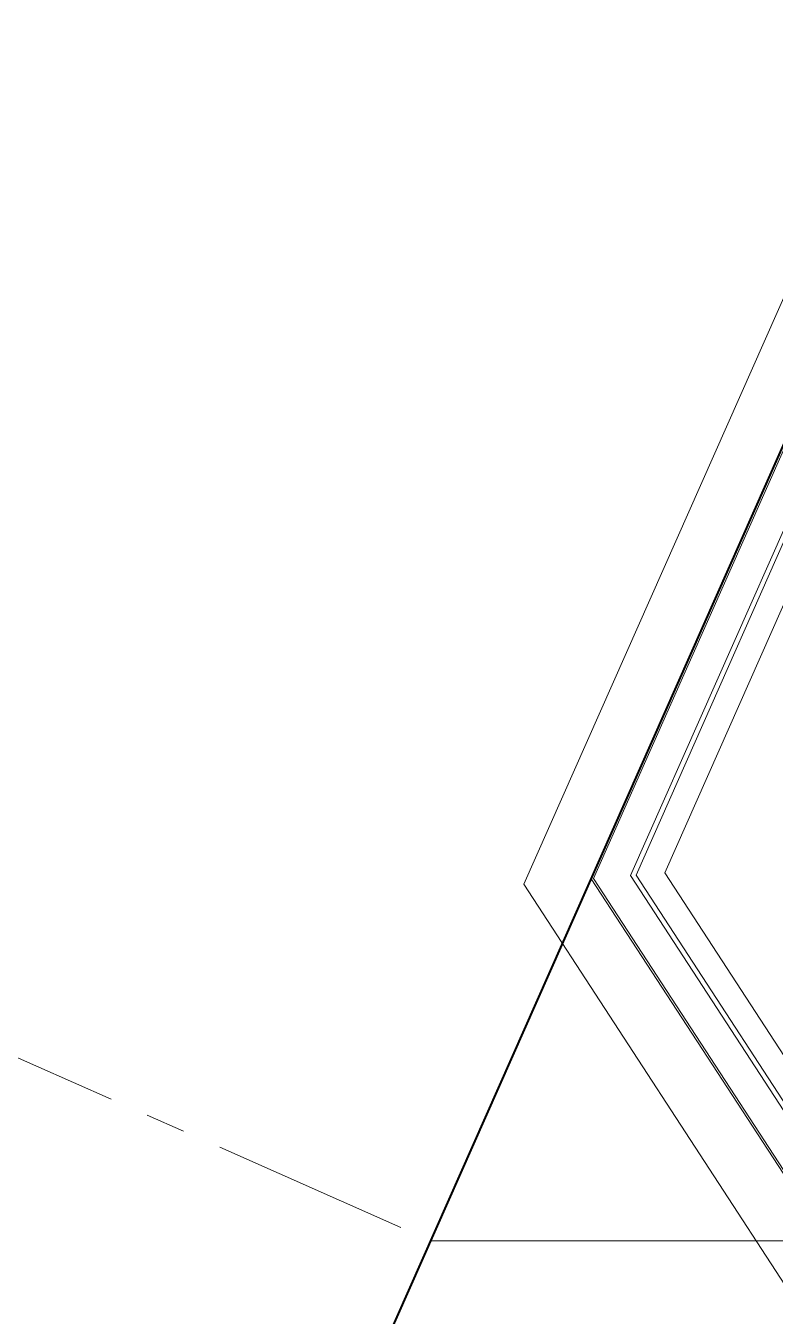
# Model space of a CAD drawing. Header units: inches. Extents: x -26575 to 27, y -11337 to 2257.
# Drawn here: x -24835.5 to -24608.4, y -40.8 to 350.3 of the extents above; entities that cross this region are included whole.
import ezdxf

# ---------------------------------------------------------------- set-up
doc = ezdxf.new("R2010")
doc.units = ezdxf.units.IN
doc.header["$LTSCALE"] = 48
doc.header["$MEASUREMENT"] = 0
doc.linetypes.add('A106$0$CENTER', pattern=[2, 1.25, -0.25, 0.25, -0.25])
doc.linetypes.add('A112$0$CENTER', pattern=[2, 1.25, -0.25, 0.25, -0.25])
for name, color, linetype in [('A106$0$A-FLOR-AWNG', 8, 'Continuous'), ('A106$0$A-GRID-GRDP0-15', 8, 'Continuous'), ('A106$0$A-SLAB-PLENUM', 8, 'Continuous'), ('A106$0$A-TERR-BELOW', 8, 'Continuous'), ('A106$0$C-PROP', 8, 'Continuous'), ('A112$0$A-FLOR-AWNG', 8, 'Continuous'), ('A112$0$A-GRID-GRDP0-15', 8, 'Continuous'), ('A112$0$C-PROP', 8, 'Continuous'), ('XREF', 7, 'Continuous')]:
    doc.layers.add(name, color=color, linetype=linetype)

# ---------------------------------------------------------------- blocks, each defined once
blk = doc.blocks.new('A106')
at = {"layer": 'A106$0$A-FLOR-AWNG', "lineweight": 0}
for p, q in [((-24033.74, 1560.09), (-24684.58, 90.18)), ((-24578.67, 329.37), (-24684.58, 90.18)), ((-24598.56, 239.99), (-24664.17, 91.82)), ((-24597.99, 239.74), (-24663.46, 91.88)), ((-24580.62, 232.04), (-24641.92, 93.61)), ((-24684.58, 90.18), (-24602.52, -35.91)), ((-24664.17, 91.82), (-24592.75, -17.91)), ((-24663.46, 91.88), (-24592.42, -17.28)), ((-24641.92, 93.61), (-24582.11, 1.72))]:
    blk.add_line(p, q, dxfattribs=at)
at = {"layer": 'A106$0$A-GRID-GRDP0-15', "linetype": 'A106$0$CENTER', "lineweight": 0}
blk.add_line((-25391.22, 282.5), (-24712.75, -17.91), dxfattribs=at)
at = {"layer": 'A106$0$A-GRID-GRDP0-15', "lineweight": 0, "flags": 128}
blk.add_lwpolyline([(-24712.75, -17.91), (-24395.02, -17.91)], dxfattribs=at)
at = {"layer": 'A106$0$A-SLAB-PLENUM', "lineweight": 13}
for q in [(-24584.31, 246.25), (-24587.06, -7.4)]:
    blk.add_line((-24652.26, 92.78), q, dxfattribs=at)
at = {"layer": 'A106$0$A-TERR-BELOW', "lineweight": 13, "flags": 128}
blk.add_lwpolyline([(-24587.59, 235.13), (-24650.56, 92.91), (-24586.25, -5.91), (-24422.02, -5.91)], dxfattribs=at)
at = {"layer": 'A106$0$C-PROP', "lineweight": 40, "flags": 128}
for points in [[(-25004.54, -676.9), (-24022.02, 1542.09), (-21061.02, 1542.09), (-21061.02, -676.9)], [(-24808.14, -233.33), (-24022.02, 1542.09), (-21061.02, 1542.09), (-21061.02, -229.32)]]:
    blk.add_lwpolyline(points, dxfattribs=at)
blk = doc.blocks.new('A112')
at = {"layer": 'A112$0$A-FLOR-AWNG', "lineweight": 0}
for p, q in [((-24033.74, 1560.09), (-24684.58, 90.18)), ((-24578.67, 329.37), (-24684.58, 90.18)), ((-24598.56, 239.99), (-24664.17, 91.82)), ((-24597.99, 239.74), (-24663.46, 91.88)), ((-24580.62, 232.04), (-24641.92, 93.61)), ((-24684.58, 90.18), (-24602.52, -35.91)), ((-24664.17, 91.82), (-24592.75, -17.91)), ((-24663.46, 91.88), (-24592.42, -17.28)), ((-24641.92, 93.61), (-24582.11, 1.72))]:
    blk.add_line(p, q, dxfattribs=at)
at = {"layer": 'A112$0$A-GRID-GRDP0-15', "linetype": 'A112$0$CENTER', "lineweight": 0}
blk.add_line((-25391.22, 282.5), (-24712.75, -17.91), dxfattribs=at)
at = {"layer": 'A112$0$A-GRID-GRDP0-15', "lineweight": 0, "flags": 128}
blk.add_lwpolyline([(-24712.75, -17.91), (-24395.02, -17.91)], dxfattribs=at)
at = {"layer": 'A112$0$C-PROP', "lineweight": 40, "flags": 128}
blk.add_lwpolyline([(-25004.54, -676.9), (-24022.02, 1542.09), (-21061.02, 1542.09), (-21061.02, -676.9)], dxfattribs=at)

msp = doc.modelspace()

# ---------------------------------------------------------------- block references
at = {"layer": 'XREF'}
for name in ['A106', 'A112']:
    msp.add_blockref(name, (0, 0), dxfattribs=at)

doc.saveas('drawing.dxf')
